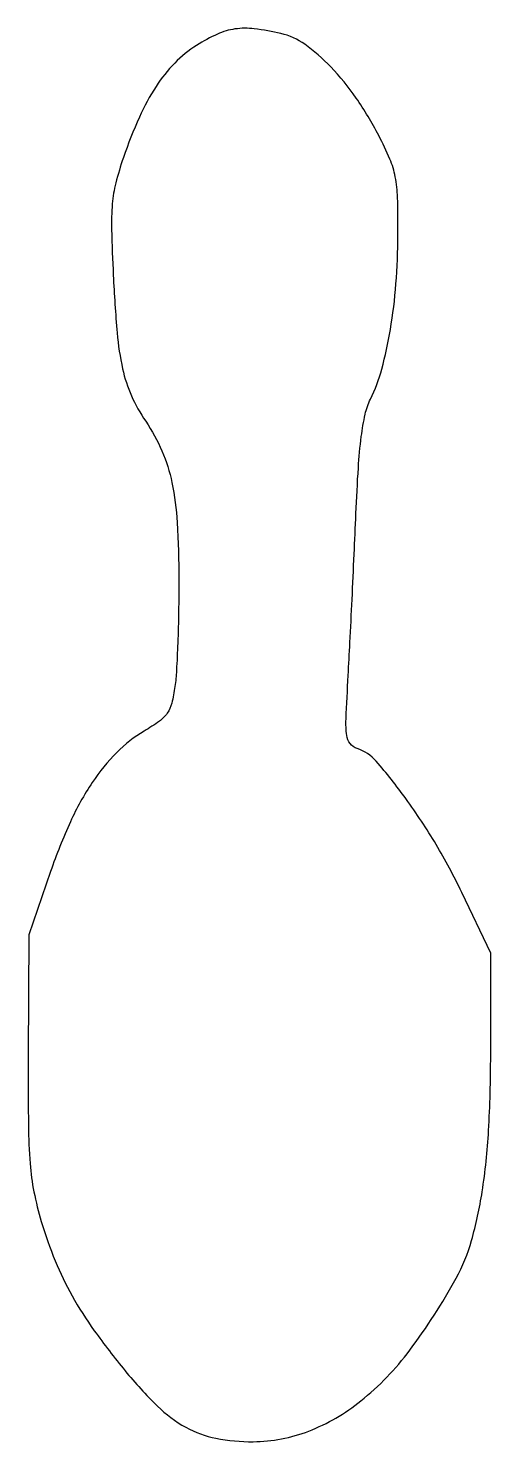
# Model space of a CAD drawing. Extents: x 1 to 75, y 1 to 229.
import ezdxf

# ---------------------------------------------------------------- set-up
doc = ezdxf.new("R2010")
doc.units = 0

msp = doc.modelspace()

# ---------------------------------------------------------------- linework, layer by layer
msp.add_lwpolyline([(27.867547, 226.130955, 0.057813), (24.320248, 223.258444, 0.049019), (21.298608, 219.496257, 0.040233), (18.600806, 214.537724, 0.021092), (16.022255, 208, 0.021351), (14.800294, 203.917128, 0.040576), (14.230543, 200.537246, 0.028093), (14.106913, 196.378741, 0.005695), (14.386264, 189, 0.008886), (15.011981, 179.675262, 0.033448), (15.896633, 173.886365, 0.049882), (17.324055, 169.552826, 0.044618), (19.624249, 165.412047, -0.047315), (22.250935, 160.622972, -0.050023), (23.871776, 155.512932, -0.037712), (24.72631, 149.066933, -0.013889), (24.989176, 139.889571, -0.004584), (24.946209, 134.718428, -0.004746), (24.808376, 129.608603, -0.004585), (24.606516, 125.187827, -0.020357), (24.358487, 122.598793, -0.02617), (23.841476, 119.88924, -0.090839), (23.113752, 118.268607, -0.08688), (21.840735, 116.972882, -0.022709), (19.385542, 115.380055, 0.065219), (14.942527, 111.929363, 0.047966), (10.996973, 107.093341, 0.040237), (7.461963, 100.744586, 0.024021), (4.257061, 92.710948), (0.741792, 82.5), (0.645415, 63, 0.003272), (0.663543, 51.686996, 0.017508), (0.929749, 45.522882, 0.029374), (1.557999, 40.96258, 0.024033), (2.745884, 36.184901, 0.024221), (5.004472, 29.803596, 0.030824), (7.721811, 24.181711, 0.028056), (11.32016, 18.542557, 0.015562), (16.294484, 12.069081, 0.02784), (21.527183, 6.360958, 0.066983), (26.118863, 2.946578, 0.078158), (30.990835, 1.170225, 0.050034), (37, 0.605855, 0.091476), (45.997731, 2.324962, 0.07669), (54.420085, 7.19559, 0.062661), (62.331808, 15.383446, 0.035449), (69.814118, 27, 0.056209), (72.310286, 33.088972, 0.030618), (74.04039, 40.991239, 0.02484), (75.075475, 50.846015, 0.013563), (75.414142, 63), (75.426251, 79.5), (70.73178, 89.334764, 0.023485), (66.589805, 97.057117, 0.022477), (61.685275, 104.474544, 0.019748), (56.916244, 110.510729, 0.139727), (53.832491, 112.553165, -0.151028), (52.686777, 113.349027, -0.136083), (52.131743, 114.686416, -0.041484), (52.026633, 117.315538, -0.003219), (52.374749, 124.35676, 0.001369), (52.658018, 129.686542, 0.000629), (52.999367, 136.632923, 0.000623), (53.340224, 143.942746, 0.000863), (53.626463, 150.5, -0.005317), (54.015609, 157.90072, -0.015782), (54.49632, 162.960089, -0.022574), (55.117831, 166.549922, -0.060123), (55.975354, 169, 0.048291), (57.800956, 173.846212, 0.024363), (59.195745, 180.232027, 0.022143), (60.09974, 187.602049, 0.018363), (60.424123, 195.5, 0.008009), (60.35325, 201.561798, 0.040933), (59.985333, 204.907395, 0.052945), (59.115424, 207.748306, 0.019177), (57.311545, 211.567267, 0.031256), (53.661572, 217.627126, 0.040093), (49.545838, 222.667457, 0.045722), (45.355463, 226.302242, 0.100098), (41.5, 228.040684, 0.024911), (37.190241, 228.799405, 0.066003), (34.067562, 228.776404, 0.072191), (31.22389, 227.948483, 0.034446)], format="xyb", close=True)

doc.saveas('drawing.dxf')
